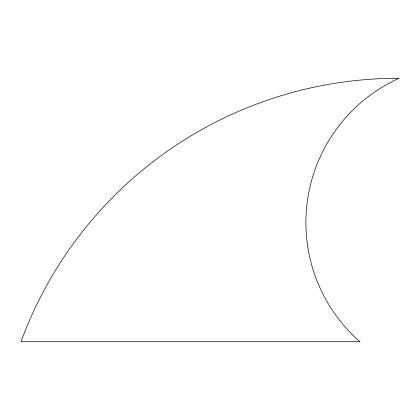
<?xml version="1.0" encoding="UTF-8"?>
<svg xmlns="http://www.w3.org/2000/svg" width="420" height="420" viewBox="0 0 420 420"><rect width="100%" height="100%" fill="white"/><g stroke="black" fill="none" stroke-linecap="round" stroke-linejoin="round"><path stroke-width="0.63" d="M359.903 341.696L21 341.696A401.662 401.662 0 0 1 399 78.304A158.356 158.356 0 0 0 359.903 341.696"/></g></svg>
